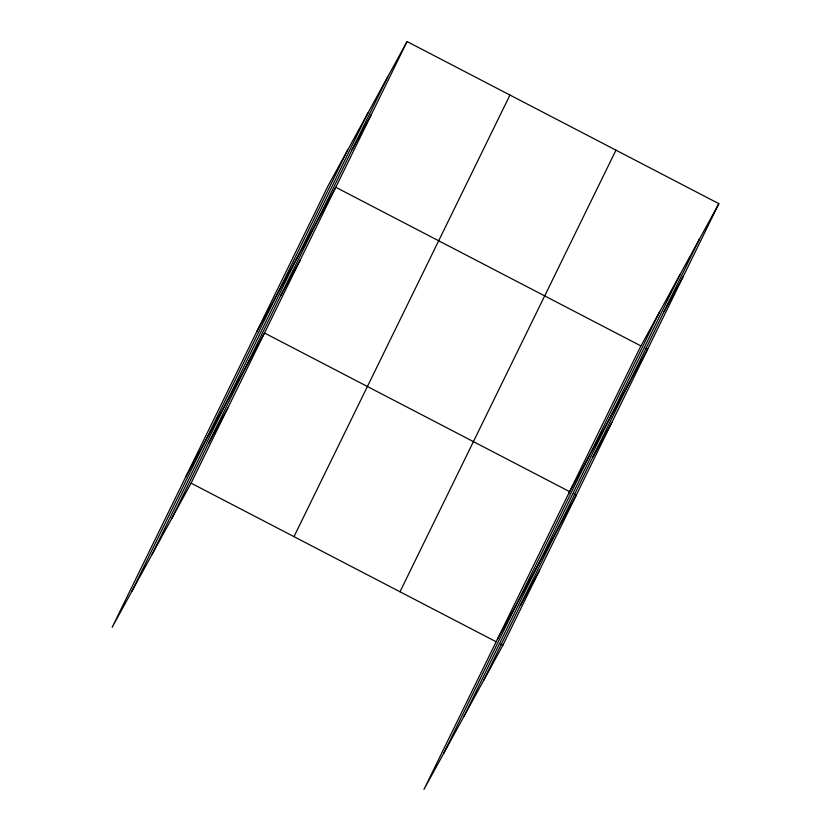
<?xml version="1.0" encoding="UTF-8"?>
<svg xmlns="http://www.w3.org/2000/svg" width="831" height="831" viewBox="0 0 831 831"><rect width="100%" height="100%" fill="white"/><g stroke="black" fill="none" stroke-linecap="round" stroke-linejoin="round"><path stroke-width="1.25" d="M131.817 591.402L347.784 149.809M152.083 554.391L368.05 112.787M171.757 518.461L387.724 76.857M407.055 41.55L328.12 185.729L112.143 627.332L191.088 483.154L407.055 41.55L718.857 203.668L502.88 645.272L423.945 789.45L639.912 347.846L718.857 203.668M293.977 536.649L509.954 95.046M399.991 591.765L615.958 150.172M443.619 753.52L659.585 311.926M463.885 716.509L679.851 274.905M483.549 680.579L699.525 238.975M352.084 149.725L371.415 114.418M256.852 331.455L335.786 187.276L640.722 345.831M280.816 295.452L300.147 260.145M185.573 477.191L264.518 333.002L569.453 491.557M208.467 443.39L227.798 408.073M663.886 311.843L683.217 276.536M568.643 493.583L647.578 349.394L645.292 348.21M592.617 457.569L611.948 422.262M497.374 639.309L576.309 495.12L574.024 493.936M520.268 605.508L539.599 570.201M191.088 483.154L496.024 641.698M500.594 644.077L502.88 645.272"/></g></svg>
